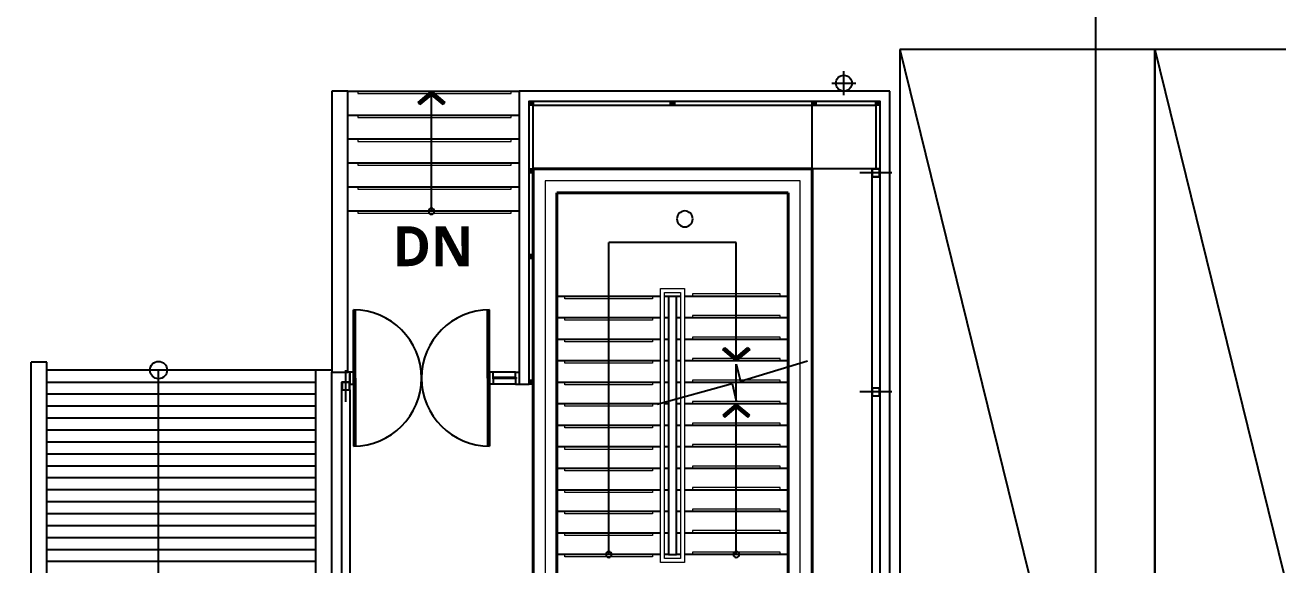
# Model space of a CAD drawing. Header units: millimetres. Extents: x 8456 to 190005487, y 619 to 455456909.
# Drawn here: x 203320 to 205741, y 159490 to 160534 of the extents above; entities that cross this region are included whole.
import ezdxf
from ezdxf.enums import TextEntityAlignment as Align

# ---------------------------------------------------------------- set-up
doc = ezdxf.new("R2010")
doc.units = ezdxf.units.MM
doc.header["$LTSCALE"] = 400
doc.header["$MEASUREMENT"] = 0
doc.linetypes.add('CEN', pattern=[62, 60, -1, 0, -1])
doc.linetypes.add('XR-평면도$0$CEN', pattern=[62, 60, -1, 0, -1])
doc.layers.get('0').update_dxf_attribs({"linetype": 'CONTINUOUS'})
for name, color, linetype in [('1-HY', 8, 'CONTINUOUS'), ('A-PK', 6, 'CONTINUOUS'), ('AA-창호-문', 7, 'CONTINUOUS'), ('AA-창호-창', 4, 'CONTINUOUS'), ('CEN', 1, 'CEN'), ('COL', 2, 'CONTINUOUS'), ('FIN', 5, 'CONTINUOUS'), ('WAL', 3, 'CONTINUOUS'), ('우수홈통', 6, 'CONTINUOUS'), ('지하2층 평면도$0$CON', 2, 'CONTINUOUS'), ('지하2층 평면도$0$ELE4', 4, 'CONTINUOUS'), ('지하2층 평면도$0$HATCH', 8, 'CONTINUOUS'), ('지하2층 평면도$0$k-계단', 4, 'CONTINUOUS'), ('충돌방지대', 6, 'CONTINUOUS'), ('판넬', 4, 'CONTINUOUS')]:
    doc.layers.add(name, color=color, linetype=linetype)
for name, color, linetype, lineweight in [('A-MKXS-TEXT1', 3, 'CONTINUOUS', 25), ('XR-평면도$0$A-AXIS-LINE', 1, 'XR-평면도$0$CEN', 15), ('XR-평면도$0$A-CONC-LIN1', 2, 'CONTINUOUS', 40), ('XR-평면도$0$A-SSXK-LEAD', 7, 'CONTINUOUS', 25), ('XR-평면도$0$A-SSXM-STAIR', 7, 'CONTINUOUS', 25), ('XR-평면도$0$A-SSXS-HAND', 6, 'CONTINUOUS', 20), ('XR-평면도$0$A-SSXS-NONS', 8, 'CONTINUOUS', 18)]:
    doc.layers.add(name, color=color, linetype=linetype, lineweight=lineweight)
doc.layers.add('Defpoint', color=161, linetype='CONTINUOUS', plot=False)
doc.styles.add('SH_대대리576', font='')
doc.styles.get('SH_대대리576').set_extended_font_data('NanumGothic', bold=True)

# ---------------------------------------------------------------- blocks, each defined once
blk = doc.blocks.new('A$C2DB436D3')
at = {"color": 8}
for p, q in [((17858.1, 23776.8, 2515.7), (17895, 23808.1, 2515.7)), ((17895, 23798.4, 2515.7), (17862.9, 23771.2, 2515.7)), ((17895, 23808.1, 2515.7), (17932, 23776.8, 2515.7)), ((17927.2, 23771.2, 2515.7), (17895, 23798.4, 2515.7)), ((17862.9, 23771.2, 2515.7), (17858.1, 23776.8, 2515.7)), ((17932, 23776.8, 2515.7), (17927.2, 23771.2, 2515.7)), ((18699.6, 23094.6, 2515.7), (18704.4, 23100.2, 2515.7)), ((18736.5, 23063.4, 2515.7), (18699.6, 23094.6, 2515.7)), ((18704.4, 23100.2, 2515.7), (18736.5, 23073, 2515.7)), ((18736.5, 23073, 2515.7), (18768.7, 23100.2, 2515.7)), ((18773.5, 23094.6, 2515.7), (18736.5, 23063.4, 2515.7)), ((18768.7, 23100.2, 2515.7), (18773.5, 23094.6, 2515.7)), ((18736.5, 22944.6, 2515.7), (18699.6, 22913.3, 2515.7)), ((18704.4, 22907.7, 2515.7), (18736.5, 22934.9, 2515.7)), ((18773.5, 22913.3, 2515.7), (18736.5, 22944.6, 2515.7)), ((18736.5, 22934.9, 2515.7), (18768.7, 22907.7, 2515.7)), ((18699.6, 22913.3, 2515.7), (18704.4, 22907.7, 2515.7)), ((18768.7, 22907.7, 2515.7), (18773.5, 22913.3, 2515.7))]:
    blk.add_line(p, q, dxfattribs=at)
at = {"color": 8, "elevation": 2515.7}
for points in [[(18175.5, 23769.6), (18164.5, 23769.6), (18164.5, 23780.6), (18175.5, 23780.6)], [(18566, 23769.6), (18555, 23769.6), (18555, 23780.6), (18566, 23780.6)], [(18956.5, 23769.6), (18945.5, 23769.6), (18945.5, 23780.6), (18956.5, 23780.6)], [(19132.5, 23769.6), (19121.5, 23769.6), (19121.5, 23780.6), (19132.5, 23780.6)], [(18175.5, 23582.6), (18164.5, 23582.6), (18164.5, 23593.6), (18175.5, 23593.6)], [(18175.5, 23346.1), (18164.5, 23346.1), (18164.5, 23357.1), (18175.5, 23357.1)], [(18175.5, 22999.6), (18164.5, 22999.6), (18164.5, 23010.6), (18175.5, 23010.6)]]:
    blk.add_lwpolyline(points, close=True, dxfattribs=at)
at = {"color": 8}
for start, end in [(0, 180), (180, 0)]:
    blk.add_arc((18594.4, 23455.3, 2515.7), 22, start, end, dxfattribs=at)
for points in [[(17895, 23798.4, 2515.7), (17895, 23808.1, 2515.7), (17862.9, 23771.2, 2515.7), (17858.1, 23776.8, 2515.7)], [(17927.2, 23771.2, 2515.7), (17932, 23776.8, 2515.7), (17895, 23798.4, 2515.7), (17895, 23808.1, 2515.7)], [(18704.4, 23100.2, 2515.7), (18699.6, 23094.6, 2515.7), (18736.5, 23073, 2515.7), (18736.5, 23063.4, 2515.7)], [(18736.5, 23073, 2515.7), (18736.5, 23063.4, 2515.7), (18768.7, 23100.2, 2515.7), (18773.5, 23094.6, 2515.7)], [(18704.4, 22907.7, 2515.7), (18699.6, 22913.3, 2515.7), (18736.5, 22934.9, 2515.7), (18736.5, 22944.6, 2515.7)], [(18736.5, 22934.9, 2515.7), (18736.5, 22944.6, 2515.7), (18768.7, 22907.7, 2515.7), (18773.5, 22913.3, 2515.7)]]:
    blk.add_solid(points, dxfattribs=at)
at = {"layer": '1-HY', "color": 8, "elevation": 2515.7}
for points in [[(18174.9, 23770.2), (18165.2, 23770.2), (18165.2, 23779.9), (18174.9, 23779.9)], [(18565.4, 23770.2), (18555.7, 23770.2), (18555.7, 23779.9), (18565.4, 23779.9)], [(18955.9, 23770.2), (18946.2, 23770.2), (18946.2, 23779.9), (18955.9, 23779.9)], [(19131.9, 23770.2), (19122.2, 23770.2), (19122.2, 23779.9), (19131.9, 23779.9)], [(18174.9, 23583.2), (18165.2, 23583.2), (18165.2, 23592.9), (18174.9, 23592.9)], [(18174.9, 23346.7), (18165.2, 23346.7), (18165.2, 23356.4), (18174.9, 23356.4)], [(18174.9, 23000.2), (18165.2, 23000.2), (18165.2, 23009.9), (18174.9, 23009.9)]]:
    blk.add_lwpolyline(points, close=True, dxfattribs=at)
at = {"layer": 'A-PK', "color": 8}
for p, q in [((19187.5, 23923.6, 2515.7), (19891.5, 21063.6, 2515.7)), ((19187.5, 23923.6, 2515.7), (19187.5, 21063.6, 2515.7)), ((19891.5, 23923.6, 2515.7), (19187.5, 23923.6, 2515.7)), ((19891.5, 23923.6, 2515.7), (20595.5, 21063.6, 2515.7)), ((19891.5, 21063.6, 2515.7), (19891.5, 23923.6, 2515.7)), ((19891.5, 23923.6, 2515.7), (19891.5, 21063.6, 2515.7)), ((20595.5, 23923.6, 2515.7), (19891.5, 23923.6, 2515.7))]:
    blk.add_line(p, q, dxfattribs=at)
at = {"layer": 'AA-창호-문', "color": 8}
for p, q in [((17679.4, 23016.1, 2515.7), (17679.4, 23204.2, 2515.7)), ((17684.9, 23016.1, 2515.7), (17684.9, 23204.1, 2515.7)), ((18050.1, 23016.1, 2515.7), (18050.1, 23204.1, 2515.7)), ((18055.6, 23016.1, 2515.7), (18055.6, 23204.2, 2515.7)), ((17679.4, 23016.1, 2515.7), (17684.9, 23016.1, 2515.7)), ((17679.4, 23016.1, 2515.7), (17679.4, 22828, 2515.7)), ((17684.9, 23016.1, 2515.7), (17684.9, 22828, 2515.7)), ((18055.6, 23016.1, 2515.7), (18050.1, 23016.1, 2515.7)), ((18050.1, 23016.1, 2515.7), (18050.1, 22828, 2515.7)), ((18055.6, 23016.1, 2515.7), (18055.6, 22828, 2515.7))]:
    blk.add_line(p, q, dxfattribs=at)
for centre, start, end in [((17679.4, 23016.1, 2515.7), 0, 90), ((18055.6, 23016.1, 2515.7), 90, 180), ((17679.4, 23016.1, 2515.7), 270, 0), ((18055.6, 23016.1, 2515.7), 180, 270)]:
    blk.add_arc(centre, 188.1, start, end, dxfattribs=at)
at = {"layer": 'AA-창호-창', "color": 8}
for p, q in [((17679.4, 23032.6, 2515.7), (17669.5, 23032.6, 2515.7)), ((17669.5, 23032.6, 2515.7), (17669.5, 22999.6, 2515.7)), ((17679.4, 22999.6, 2515.7), (17679.4, 23032.6, 2515.7)), ((18065.5, 23032.6, 2515.7), (18055.6, 23032.6, 2515.7)), ((18055.6, 23032.6, 2515.7), (18055.6, 22999.6, 2515.7)), ((18065.5, 23018, 2515.7), (18064.3, 23017.6, 2515.7)), ((18064.3, 23017.6, 2515.7), (18064.3, 23014.5, 2515.7)), ((18065.5, 23014.1, 2515.7), (18064.3, 23014.5, 2515.7)), ((18127.9, 23017.4, 2515.7), (18064.8, 23017.4, 2515.7)), ((18064.8, 23017.4, 2515.7), (18064.8, 23014.7, 2515.7)), ((18064.8, 23017.4, 2515.7), (18064.8, 23014.7, 2515.7)), ((18127.9, 23014.7, 2515.7), (18064.8, 23014.7, 2515.7)), ((18065.5, 23018, 2515.7), (18065.5, 23032.6, 2515.7)), ((18127.1, 23032.6, 2515.7), (18065.5, 23032.6, 2515.7)), ((18065.5, 23018.2, 2515.7), (18066.1, 23017.9, 2515.7)), ((18065.5, 23013.9, 2515.7), (18066.1, 23014.2, 2515.7)), ((18065.5, 23014.1, 2515.7), (18065.5, 22999.6, 2515.7)), ((18066.1, 23017.9, 2515.7), (18066.3, 23017.7, 2515.7)), ((18066.1, 23014.2, 2515.7), (18066.3, 23014.4, 2515.7)), ((18066.3, 23017.7, 2515.7), (18066.4, 23017.4, 2515.7)), ((18066.3, 23014.4, 2515.7), (18066.4, 23014.7, 2515.7)), ((18126.4, 23017.7, 2515.7), (18126.3, 23017.4, 2515.7)), ((18126.4, 23014.4, 2515.7), (18126.3, 23014.7, 2515.7)), ((18126.5, 23017.9, 2515.7), (18126.4, 23017.7, 2515.7)), ((18126.5, 23014.2, 2515.7), (18126.4, 23014.4, 2515.7)), ((18127.1, 23018.2, 2515.7), (18126.5, 23017.9, 2515.7)), ((18127.1, 23013.9, 2515.7), (18126.5, 23014.2, 2515.7)), ((18127.1, 23018, 2515.7), (18127.1, 23032.6, 2515.7)), ((18127.1, 23032.6, 2515.7), (18137, 23032.6, 2515.7)), ((18127.1, 23018, 2515.7), (18128.4, 23017.6, 2515.7)), ((18127.1, 23014.1, 2515.7), (18128.4, 23014.5, 2515.7)), ((18127.1, 23014.1, 2515.7), (18127.1, 22999.6, 2515.7)), ((18127.9, 23017.4, 2515.7), (18127.9, 23014.7, 2515.7)), ((18128.4, 23017.6, 2515.7), (18128.4, 23014.5, 2515.7)), ((18137, 23032.6, 2515.7), (18137, 22999.6, 2515.7)), ((17669.5, 22999.6, 2515.7), (17679.4, 22999.6, 2515.7)), ((18065.5, 22999.6, 2515.7), (18055.6, 22999.6, 2515.7)), ((18127.1, 22999.6, 2515.7), (18065.5, 22999.6, 2515.7)), ((18127.1, 22999.6, 2515.7), (18137, 22999.6, 2515.7))]:
    blk.add_line(p, q, dxfattribs=at)
at = {"layer": 'CEN', "color": 8}
for p, q in [((18174.9, 23779.9, 2515.7), (18165.2, 23770.2, 2515.7)), ((18174.9, 23770.2, 2515.7), (18165.2, 23779.9, 2515.7)), ((18565.4, 23779.9, 2515.7), (18555.7, 23770.2, 2515.7)), ((18565.4, 23770.2, 2515.7), (18555.7, 23779.9, 2515.7)), ((18955.9, 23779.9, 2515.7), (18946.2, 23770.2, 2515.7)), ((18955.9, 23770.2, 2515.7), (18946.2, 23779.9, 2515.7)), ((19131.9, 23779.9, 2515.7), (19122.2, 23770.2, 2515.7)), ((19131.9, 23770.2, 2515.7), (19122.2, 23779.9, 2515.7)), ((18174.9, 23592.9, 2515.7), (18165.2, 23583.2, 2515.7)), ((18174.9, 23583.2, 2515.7), (18165.2, 23592.9, 2515.7)), ((18174.9, 23356.4, 2515.7), (18165.2, 23346.7, 2515.7)), ((18174.9, 23346.7, 2515.7), (18165.2, 23356.4, 2515.7)), ((18174.9, 23009.9, 2515.7), (18165.2, 23000.2, 2515.7)), ((18174.9, 23000.2, 2515.7), (18165.2, 23009.9, 2515.7))]:
    blk.add_line(p, q, dxfattribs=at)
at = {"layer": 'CEN', "color": 8, "elevation": 2515.7}
for points in [[(19165.5, 23582.6), (19077.5, 23582.6)], [(17658.5, 22950.1), (17658.5, 23038.1)], [(19165.5, 22977.6), (19077.5, 22977.6)]]:
    blk.add_lwpolyline(points, dxfattribs=at)
at = {"layer": 'COL', "color": 8}
for p, q in [((18945.5, 23769.6, 2515.7), (19121.5, 23769.6, 2515.7)), ((18945.5, 23593.6, 2515.7), (18945.5, 23769.6, 2515.7)), ((19121.5, 23769.6, 2515.7), (19121.5, 23593.6, 2515.7)), ((19121.5, 23593.6, 2515.7), (18945.5, 23593.6, 2515.7))]:
    blk.add_line(p, q, dxfattribs=at)
at = {"layer": 'FIN', "color": 8}
for p, q in [((18175.5, 23769.6, 2515.7), (18945.5, 23769.6, 2515.7)), ((18175.5, 23593.6, 2515.7), (18175.5, 23769.6, 2515.7)), ((19110.5, 23593.6, 2515.7), (19110.5, 21745.6, 2515.7)), ((17669.5, 22983.1, 2515.7), (17669.5, 21751.1, 2515.7))]:
    blk.add_line(p, q, dxfattribs=at)
at = {"layer": 'WAL', "color": 8, "elevation": 2515.7}
for points in [[(19132.5, 23571.6), (19132.5, 23593.6), (19110.5, 23593.6), (19110.5, 23571.6)], [(19131.7, 23572.4), (19131.7, 23592.7), (19111.4, 23592.7), (19111.4, 23572.4)], [(17647.5, 22983.1), (17669.5, 22983.1), (17669.5, 23005.1), (17647.5, 23005.1)], [(17648.4, 22983.9), (17668.7, 22983.9), (17668.7, 23004.2), (17648.4, 23004.2)], [(19132.5, 22966.6), (19132.5, 22988.6), (19110.5, 22988.6), (19110.5, 22966.6)], [(19131.7, 22967.4), (19131.7, 22987.7), (19111.4, 22987.7), (19111.4, 22967.4)]]:
    blk.add_lwpolyline(points, close=True, dxfattribs=at)
at = {"layer": 'XR-평면도$0$A-AXIS-LINE', "color": 8}
for p, q in [((18912.5, 23560.6, 2515.7), (18208.5, 23560.6, 2515.7)), ((18208.5, 23560.6, 2515.7), (18208.5, 21734.6, 2515.7)), ((18912.5, 21734.6, 2515.7), (18912.5, 23560.6, 2515.7))]:
    blk.add_line(p, q, dxfattribs=at)
at = {"layer": 'XR-평면도$0$A-CONC-LIN1', "color": 8}
for p, q in [((18175.5, 23593.6, 2515.7), (18945.5, 23593.6, 2515.7)), ((18175.5, 23593.6, 2515.7), (18175.5, 22471.6, 2515.7)), ((18945.5, 21701.6, 2515.7), (18945.5, 23593.6, 2515.7)), ((18241.5, 23527.6, 2515.7), (18879.5, 23527.6, 2515.7)), ((18241.5, 23527.6, 2515.7), (18241.5, 22471.6, 2515.7)), ((18879.5, 22229.6, 2515.7), (18879.5, 23527.6, 2515.7))]:
    blk.add_line(p, q, dxfattribs=at)
at = {"layer": 'XR-평면도$0$A-SSXK-LEAD', "color": 8}
for p, q in [((17895, 23478.1, 2515.7), (17895, 23808.1, 2515.7)), ((18384.5, 22528.8, 2515.7), (18384.5, 23390.1, 2515.7)), ((18736.5, 23390.1, 2515.7), (18384.5, 23390.1, 2515.7)), ((18736.5, 23063.4, 2515.7), (18736.5, 23390.1, 2515.7)), ((18736.5, 22953.6, 2515.7), (18736.5, 23054.3, 2515.7)), ((18736.5, 23054.3, 2515.7), (18748.2, 23007.2, 2515.7)), ((18748.2, 23007.2, 2515.7), (18933, 23063.9, 2515.7)), ((18518.1, 22944.4, 2515.7), (18724.7, 23001.4, 2515.7)), ((18724.7, 23001.4, 2515.7), (18736.5, 22953.6, 2515.7)), ((18736.5, 22528.8, 2515.7), (18736.5, 22944.6, 2515.7))]:
    blk.add_line(p, q, dxfattribs=at)
for centre, start, end in [((17895, 23476.4, 2515.7), 90, 270), ((17895, 23476.4, 2515.7), 270, 90), ((18384.5, 22528.8, 2515.7), 90, 270), ((18384.5, 22528.8, 2515.7), 270, 90), ((18736.5, 22528.8, 2515.7), 90, 270), ((18736.5, 22528.8, 2515.7), 270, 90)]:
    blk.add_arc(centre, 8.25, start, end, dxfattribs=at)
at = {"layer": 'XR-평면도$0$A-SSXM-STAIR', "color": 8}
for p, q in [((17664, 23808.1, 2515.7), (17620, 23808.1, 2515.7)), ((17620, 23808.1, 2515.7), (17620, 23032.6, 2515.7)), ((17664, 23808.1, 2515.7), (18137, 23808.1, 2515.7)), ((17664, 23032.6, 2515.7), (17664, 23808.1, 2515.7)), ((17664, 23808.1, 2515.7), (17664, 23808.1, 2515.7)), ((17664, 23742.1, 2515.7), (18137, 23742.1, 2515.7)), ((17664, 23676.1, 2515.7), (18137, 23676.1, 2515.7)), ((17664, 23610.1, 2515.7), (18137, 23610.1, 2515.7)), ((17664, 23544.1, 2515.7), (18137, 23544.1, 2515.7)), ((17664, 23478.1, 2515.7), (18137, 23478.1, 2515.7)), ((18527.5, 23241.6, 2515.7), (18241.5, 23241.6, 2515.7)), ((18549.5, 23241.6, 2515.7), (18538.5, 23241.6, 2515.7)), ((18571.5, 23241.6, 2515.7), (18549.5, 23241.6, 2515.7)), ((18549.5, 23241.6, 2515.7), (18549.5, 22528.8, 2515.7)), ((18582.5, 23241.6, 2515.7), (18571.5, 23241.6, 2515.7)), ((18571.5, 22528.8, 2515.7), (18571.5, 23241.6, 2515.7)), ((18879.5, 23241.6, 2515.7), (18593.5, 23241.6, 2515.7)), ((18527.5, 23182.2, 2515.7), (18241.5, 23182.2, 2515.7)), ((18549.5, 23182.2, 2515.7), (18538.5, 23182.2, 2515.7)), ((18582.5, 23182.2, 2515.7), (18571.5, 23182.2, 2515.7)), ((18879.5, 23182.2, 2515.7), (18593.5, 23182.2, 2515.7)), ((18527.5, 23122.8, 2515.7), (18241.5, 23122.8, 2515.7)), ((18549.5, 23122.8, 2515.7), (18538.5, 23122.8, 2515.7)), ((18582.5, 23122.8, 2515.7), (18571.5, 23122.8, 2515.7)), ((18879.5, 23122.8, 2515.7), (18593.5, 23122.8, 2515.7)), ((18527.5, 23063.4, 2515.7), (18241.5, 23063.4, 2515.7)), ((18549.5, 23063.4, 2515.7), (18538.5, 23063.4, 2515.7)), ((18582.5, 23063.4, 2515.7), (18571.5, 23063.4, 2515.7)), ((18879.5, 23063.4, 2515.7), (18593.5, 23063.4, 2515.7)), ((18527.5, 23004, 2515.7), (18241.5, 23004, 2515.7)), ((18549.5, 23004, 2515.7), (18538.5, 23004, 2515.7)), ((18582.5, 23004, 2515.7), (18571.5, 23004, 2515.7)), ((18879.5, 23004, 2515.7), (18593.5, 23004, 2515.7)), ((18527.5, 22944.6, 2515.7), (18241.5, 22944.6, 2515.7)), ((18549.5, 22944.6, 2515.7), (18538.5, 22944.6, 2515.7)), ((18582.5, 22944.6, 2515.7), (18571.5, 22944.6, 2515.7)), ((18879.5, 22944.6, 2515.7), (18593.5, 22944.6, 2515.7)), ((18527.5, 22885.2, 2515.7), (18241.5, 22885.2, 2515.7)), ((18549.5, 22885.2, 2515.7), (18538.5, 22885.2, 2515.7)), ((18582.5, 22885.2, 2515.7), (18571.5, 22885.2, 2515.7)), ((18879.5, 22885.2, 2515.7), (18593.5, 22885.2, 2515.7)), ((18527.5, 22825.8, 2515.7), (18241.5, 22825.8, 2515.7)), ((18549.5, 22825.8, 2515.7), (18538.5, 22825.8, 2515.7)), ((18582.5, 22825.8, 2515.7), (18571.5, 22825.8, 2515.7)), ((18879.5, 22825.8, 2515.7), (18593.5, 22825.8, 2515.7)), ((18527.5, 22766.4, 2515.7), (18241.5, 22766.4, 2515.7)), ((18549.5, 22766.4, 2515.7), (18538.5, 22766.4, 2515.7)), ((18582.5, 22766.4, 2515.7), (18571.5, 22766.4, 2515.7)), ((18879.5, 22766.4, 2515.7), (18593.5, 22766.4, 2515.7)), ((18527.5, 22707, 2515.7), (18241.5, 22707, 2515.7)), ((18549.5, 22707, 2515.7), (18538.5, 22707, 2515.7)), ((18582.5, 22707, 2515.7), (18571.5, 22707, 2515.7)), ((18879.5, 22707, 2515.7), (18593.5, 22707, 2515.7)), ((18527.5, 22647.6, 2515.7), (18241.5, 22647.6, 2515.7)), ((18549.5, 22647.6, 2515.7), (18538.5, 22647.6, 2515.7)), ((18582.5, 22647.6, 2515.7), (18571.5, 22647.6, 2515.7)), ((18879.5, 22647.6, 2515.7), (18593.5, 22647.6, 2515.7)), ((18527.5, 22588.2, 2515.7), (18241.5, 22588.2, 2515.7)), ((18549.5, 22588.2, 2515.7), (18538.5, 22588.2, 2515.7)), ((18582.5, 22588.2, 2515.7), (18571.5, 22588.2, 2515.7)), ((18879.5, 22588.2, 2515.7), (18593.5, 22588.2, 2515.7)), ((18527.5, 22528.8, 2515.7), (18241.5, 22528.8, 2515.7)), ((18549.5, 22528.8, 2515.7), (18538.5, 22528.8, 2515.7)), ((18549.5, 22528.8, 2515.7), (18571.5, 22528.8, 2515.7)), ((18582.5, 22528.8, 2515.7), (18571.5, 22528.8, 2515.7)), ((18879.5, 22528.8, 2515.7), (18593.5, 22528.8, 2515.7))]:
    blk.add_line(p, q, dxfattribs=at)
at = {"layer": 'XR-평면도$0$A-SSXS-HAND', "color": 8}
for p, q in [((18527.5, 22506.8, 2515.7), (18527.5, 23263.6, 2515.7)), ((18527.5, 23263.6, 2515.7), (18593.5, 23263.6, 2515.7)), ((18538.5, 22517.8, 2515.7), (18538.5, 23252.6, 2515.7)), ((18538.5, 23252.6, 2515.7), (18582.5, 23252.6, 2515.7)), ((18582.5, 23252.6, 2515.7), (18582.5, 22517.8, 2515.7)), ((18593.5, 23263.6, 2515.7), (18593.5, 22506.8, 2515.7)), ((18582.5, 22517.8, 2515.7), (18538.5, 22517.8, 2515.7)), ((18593.5, 22506.8, 2515.7), (18527.5, 22506.8, 2515.7))]:
    blk.add_line(p, q, dxfattribs=at)
at = {"layer": 'XR-평면도$0$A-SSXS-NONS', "color": 8}
for p, q in [((17691.5, 23808.1, 2515.7), (17691.5, 23801.5, 2515.7)), ((17691.5, 23801.5, 2515.7), (18115, 23801.5, 2515.7)), ((18115, 23801.5, 2515.7), (18115, 23808.1, 2515.7)), ((17691.5, 23742.1, 2515.7), (17691.5, 23735.5, 2515.7)), ((17691.5, 23735.5, 2515.7), (18115, 23735.5, 2515.7)), ((18115, 23735.5, 2515.7), (18115, 23742.1, 2515.7)), ((17691.5, 23676.1, 2515.7), (17691.5, 23669.5, 2515.7)), ((17691.5, 23669.5, 2515.7), (18115, 23669.5, 2515.7)), ((18115, 23669.5, 2515.7), (18115, 23676.1, 2515.7)), ((17691.5, 23610.1, 2515.7), (17691.5, 23603.5, 2515.7)), ((17691.5, 23603.5, 2515.7), (18115, 23603.5, 2515.7)), ((18115, 23603.5, 2515.7), (18115, 23610.1, 2515.7)), ((17691.5, 23544.1, 2515.7), (17691.5, 23537.5, 2515.7)), ((17691.5, 23537.5, 2515.7), (18115, 23537.5, 2515.7)), ((18115, 23537.5, 2515.7), (18115, 23544.1, 2515.7)), ((17691.5, 23478.1, 2515.7), (17691.5, 23471.5, 2515.7)), ((17691.5, 23471.5, 2515.7), (18115, 23471.5, 2515.7)), ((18115, 23471.5, 2515.7), (18115, 23478.1, 2515.7)), ((18857.5, 23248.2, 2515.7), (18615.5, 23248.2, 2515.7)), ((18615.5, 23248.2, 2515.7), (18615.5, 23241.6, 2515.7)), ((18857.5, 23241.6, 2515.7), (18857.5, 23248.2, 2515.7)), ((18263.5, 23235, 2515.7), (18263.5, 23241.6, 2515.7)), ((18505.5, 23235, 2515.7), (18263.5, 23235, 2515.7)), ((18505.5, 23241.6, 2515.7), (18505.5, 23235, 2515.7)), ((18263.5, 23175.6, 2515.7), (18263.5, 23182.2, 2515.7)), ((18505.5, 23175.6, 2515.7), (18263.5, 23175.6, 2515.7)), ((18505.5, 23182.2, 2515.7), (18505.5, 23175.6, 2515.7)), ((18857.5, 23188.8, 2515.7), (18615.5, 23188.8, 2515.7)), ((18615.5, 23188.8, 2515.7), (18615.5, 23182.2, 2515.7)), ((18857.5, 23182.2, 2515.7), (18857.5, 23188.8, 2515.7)), ((18263.5, 23116.2, 2515.7), (18263.5, 23122.8, 2515.7)), ((18505.5, 23116.2, 2515.7), (18263.5, 23116.2, 2515.7)), ((18505.5, 23122.8, 2515.7), (18505.5, 23116.2, 2515.7)), ((18857.5, 23129.4, 2515.7), (18615.5, 23129.4, 2515.7)), ((18615.5, 23129.4, 2515.7), (18615.5, 23122.8, 2515.7)), ((18857.5, 23122.8, 2515.7), (18857.5, 23129.4, 2515.7)), ((18857.5, 23070, 2515.7), (18615.5, 23070, 2515.7)), ((18615.5, 23070, 2515.7), (18615.5, 23063.4, 2515.7)), ((18857.5, 23063.4, 2515.7), (18857.5, 23070, 2515.7)), ((18263.5, 23056.8, 2515.7), (18263.5, 23063.4, 2515.7)), ((18505.5, 23056.8, 2515.7), (18263.5, 23056.8, 2515.7)), ((18505.5, 23063.4, 2515.7), (18505.5, 23056.8, 2515.7)), ((18263.5, 22997.4, 2515.7), (18263.5, 23004, 2515.7)), ((18505.5, 23004, 2515.7), (18505.5, 22997.4, 2515.7)), ((18857.5, 23010.6, 2515.7), (18615.5, 23010.6, 2515.7)), ((18615.5, 23010.6, 2515.7), (18615.5, 23004, 2515.7)), ((18857.5, 23004, 2515.7), (18857.5, 23010.6, 2515.7)), ((18505.5, 22997.4, 2515.7), (18263.5, 22997.4, 2515.7)), ((18263.5, 22938, 2515.7), (18263.5, 22944.6, 2515.7)), ((18505.5, 22938, 2515.7), (18263.5, 22938, 2515.7)), ((18505.5, 22944.6, 2515.7), (18505.5, 22938, 2515.7)), ((18857.5, 22951.2, 2515.7), (18615.5, 22951.2, 2515.7)), ((18615.5, 22951.2, 2515.7), (18615.5, 22944.6, 2515.7)), ((18857.5, 22944.6, 2515.7), (18857.5, 22951.2, 2515.7)), ((18263.5, 22878.6, 2515.7), (18263.5, 22885.2, 2515.7)), ((18505.5, 22878.6, 2515.7), (18263.5, 22878.6, 2515.7)), ((18505.5, 22885.2, 2515.7), (18505.5, 22878.6, 2515.7)), ((18857.5, 22891.8, 2515.7), (18615.5, 22891.8, 2515.7)), ((18615.5, 22891.8, 2515.7), (18615.5, 22885.2, 2515.7)), ((18857.5, 22885.2, 2515.7), (18857.5, 22891.8, 2515.7)), ((18857.5, 22832.4, 2515.7), (18615.5, 22832.4, 2515.7)), ((18615.5, 22832.4, 2515.7), (18615.5, 22825.8, 2515.7)), ((18857.5, 22825.8, 2515.7), (18857.5, 22832.4, 2515.7)), ((18263.5, 22819.2, 2515.7), (18263.5, 22825.8, 2515.7)), ((18505.5, 22819.2, 2515.7), (18263.5, 22819.2, 2515.7)), ((18505.5, 22825.8, 2515.7), (18505.5, 22819.2, 2515.7)), ((18263.5, 22759.8, 2515.7), (18263.5, 22766.4, 2515.7)), ((18505.5, 22759.8, 2515.7), (18263.5, 22759.8, 2515.7)), ((18505.5, 22766.4, 2515.7), (18505.5, 22759.8, 2515.7)), ((18857.5, 22773, 2515.7), (18615.5, 22773, 2515.7)), ((18615.5, 22773, 2515.7), (18615.5, 22766.4, 2515.7)), ((18857.5, 22766.4, 2515.7), (18857.5, 22773, 2515.7)), ((18263.5, 22700.4, 2515.7), (18263.5, 22707, 2515.7)), ((18505.5, 22700.4, 2515.7), (18263.5, 22700.4, 2515.7)), ((18505.5, 22707, 2515.7), (18505.5, 22700.4, 2515.7)), ((18857.5, 22713.6, 2515.7), (18615.5, 22713.6, 2515.7)), ((18615.5, 22713.6, 2515.7), (18615.5, 22707, 2515.7)), ((18857.5, 22707, 2515.7), (18857.5, 22713.6, 2515.7)), ((18263.5, 22641, 2515.7), (18263.5, 22647.6, 2515.7)), ((18505.5, 22641, 2515.7), (18263.5, 22641, 2515.7)), ((18505.5, 22647.6, 2515.7), (18505.5, 22641, 2515.7)), ((18857.5, 22654.2, 2515.7), (18615.5, 22654.2, 2515.7)), ((18615.5, 22654.2, 2515.7), (18615.5, 22647.6, 2515.7)), ((18857.5, 22647.6, 2515.7), (18857.5, 22654.2, 2515.7)), ((18263.5, 22581.6, 2515.7), (18263.5, 22588.2, 2515.7)), ((18505.5, 22588.2, 2515.7), (18505.5, 22581.6, 2515.7)), ((18857.5, 22594.8, 2515.7), (18615.5, 22594.8, 2515.7)), ((18615.5, 22594.8, 2515.7), (18615.5, 22588.2, 2515.7)), ((18857.5, 22588.2, 2515.7), (18857.5, 22594.8, 2515.7)), ((18505.5, 22581.6, 2515.7), (18263.5, 22581.6, 2515.7)), ((18263.5, 22522.2, 2515.7), (18263.5, 22528.8, 2515.7)), ((18505.5, 22522.2, 2515.7), (18263.5, 22522.2, 2515.7)), ((18505.5, 22528.8, 2515.7), (18505.5, 22522.2, 2515.7)), ((18857.5, 22535.4, 2515.7), (18615.5, 22535.4, 2515.7)), ((18615.5, 22535.4, 2515.7), (18615.5, 22528.8, 2515.7)), ((18857.5, 22528.8, 2515.7), (18857.5, 22535.4, 2515.7))]:
    blk.add_line(p, q, dxfattribs=at)
at = {"layer": '우수홈통', "color": 8}
for p, q in [((19033.5, 23797.1, 2515.7), (19033.5, 23863.1, 2515.7)), ((19000.5, 23830.1, 2515.7), (19066.5, 23830.1, 2515.7))]:
    blk.add_line(p, q, dxfattribs=at)
blk.add_circle((19033.5, 23830.1, 2515.7), 22, dxfattribs=at)
at = {"layer": '지하2층 평면도$0$CON', "color": 8}
for p, q in [((16789.5, 21058.1, 2515.7), (16789.5, 23060.1, 2515.7)), ((16833.5, 23060.1, 2515.7), (16789.5, 23060.1, 2515.7)), ((16833.5, 21058.1, 2515.7), (16833.5, 23060.1, 2515.7))]:
    blk.add_line(p, q, dxfattribs=at)
at = {"layer": '지하2층 평면도$0$ELE4', "color": 8}
blk.add_line((17576, 23038.1, 2515.7), (16833.5, 23038.1, 2515.7), dxfattribs=at)
at = {"layer": '지하2층 평면도$0$HATCH', "color": 8}
for p, q in [((16833.5, 23005.1, 2515.7), (17576, 23005.1, 2515.7)), ((16833.5, 22972.1, 2515.7), (17576, 22972.1, 2515.7)), ((16833.5, 22939.1, 2515.7), (17576, 22939.1, 2515.7)), ((16833.5, 22906.1, 2515.7), (17576, 22906.1, 2515.7)), ((16833.5, 22873.1, 2515.7), (17576, 22873.1, 2515.7)), ((16833.5, 22840.1, 2515.7), (17576, 22840.1, 2515.7)), ((16833.5, 22807.1, 2515.7), (17576, 22807.1, 2515.7)), ((16833.5, 22774.1, 2515.7), (17576, 22774.1, 2515.7)), ((16833.5, 22741.1, 2515.7), (17576, 22741.1, 2515.7)), ((16833.5, 22708.1, 2515.7), (17576, 22708.1, 2515.7)), ((16833.5, 22675.1, 2515.7), (17576, 22675.1, 2515.7)), ((16833.5, 22642.1, 2515.7), (17576, 22642.1, 2515.7)), ((16833.5, 22609.1, 2515.7), (17576, 22609.1, 2515.7)), ((16833.5, 22576.1, 2515.7), (17576, 22576.1, 2515.7)), ((16833.5, 22543.1, 2515.7), (17576, 22543.1, 2515.7)), ((16833.5, 22510.1, 2515.7), (17576, 22510.1, 2515.7))]:
    blk.add_line(p, q, dxfattribs=at)
at = {"layer": '지하2층 평면도$0$k-계단', "color": 8}
blk.add_line((17141.5, 21058.1, 2515.7), (17141.5, 23038.1, 2515.7), dxfattribs=at)
blk.add_circle((17141.5, 23038.1, 2515.7), 23.8, dxfattribs=at)
at = {"layer": '충돌방지대', "color": 8}
for p in [(17576, 21058.1, 2515.7), (17620, 23038.1, 2515.7)]:
    blk.add_line(p, (17576, 23038.1, 2515.7), dxfattribs=at)
at = {"layer": '판넬', "color": 8}
for p, q in [((19160, 23808.1, 2515.7), (18137, 23808.1, 2515.7)), ((18137, 23808.1, 2515.7), (18137, 22999.6, 2515.7)), ((19160, 21058.1, 2515.7), (19160, 23808.1, 2515.7)), ((18164.5, 22999.6, 2515.7), (18164.5, 23780.6, 2515.7)), ((18164.5, 23780.6, 2515.7), (19132.5, 23780.6, 2515.7)), ((19132.5, 23780.6, 2515.7), (19132.5, 21058.1, 2515.7)), ((17620, 21058.1, 2515.7), (17620, 23032.6, 2515.7)), ((17620, 23032.6, 2515.7), (17664, 23032.6, 2515.7)), ((17647.5, 21751.1, 2515.7), (17647.5, 23005.1, 2515.7)), ((17669.5, 23032.6, 2515.7), (17664, 23032.6, 2515.7)), ((17669.5, 23005.1, 2515.7), (17669.5, 23032.6, 2515.7)), ((18137, 22999.6, 2515.7), (18164.5, 22999.6, 2515.7))]:
    blk.add_line(p, q, dxfattribs=at)
at = {"layer": 'A-MKXS-TEXT1', "color": 8, "style": 'SH_대대리576'}
blk.add_text('DN', height=110, dxfattribs=at).set_placement((17898.9, 23379.9, 2515.7), align=Align.MIDDLE_CENTER)

msp = doc.modelspace()

# ---------------------------------------------------------------- linework, layer by layer
at = {"layer": 'Defpoint'}
msp.add_lwpolyline([(27067.9, 162617.4), (205388.5, 162617.4), (205388.5, 82317.4), (27067.9, 82317.4)], close=True, dxfattribs=at)

# ---------------------------------------------------------------- block references
at = {"xscale": 0.7, "yscale": 0.7, "zscale": 0.7}
msp.add_blockref('A$C2DB436D3', (191579.1, 143740.2, -160.1), dxfattribs=at)

doc.saveas('drawing.dxf')
